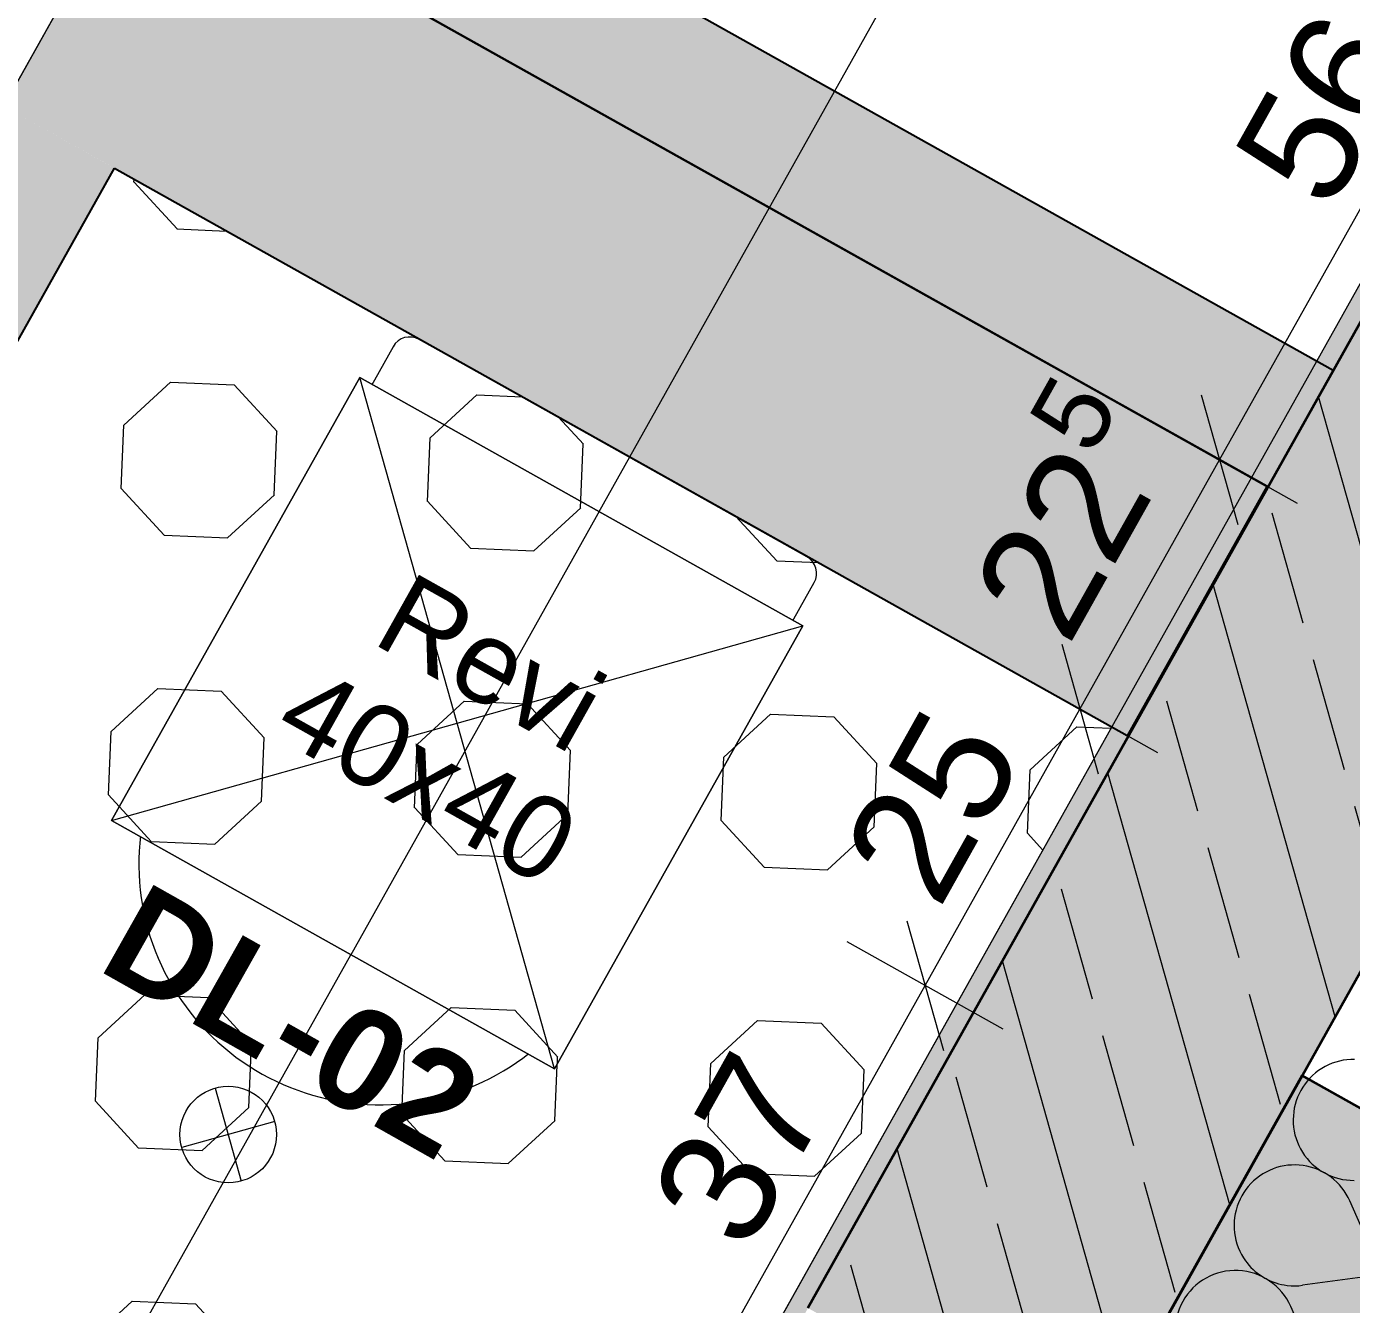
# Model space of a CAD drawing. Header units: metres. Extents: x -27.1 to 50.1, y 105.7 to 163.4.
# Drawn here: x -1.309 to -0.266, y 127.293 to 128.3 of the extents above; entities that cross this region are included whole.
import ezdxf

# ---------------------------------------------------------------- set-up
doc = ezdxf.new("R2010")
doc.units = ezdxf.units.M
doc.header["$MEASUREMENT"] = 0
for name, pattern in [('Strichlinie', [0.004, 0.003, -0.001]), ('Strichpunktlinie', [0.006703, 0.003528, -0.001764, 0, -0.001411]), ('Wipeout_Contour', [1, 0, -1])]:
    doc.linetypes.add(name, pattern=pattern)
for name, color, linetype in [('00  Raster', 7, 'Continuous'), ('10  Fassade_Deckschraffur', 7, 'Continuous'), ('10  Treppen + Rampen', 7, 'Continuous'), ('10  Wand Massiv', 7, 'Continuous'), ('10  Wand Massiv_Schnittschraffur', 7, 'Continuous'), ('20  Decke Abhangdecke', 7, 'Continuous'), ('20  Decke Abhangdecke_Deckschraffur', 7, 'Continuous'), ('20  Deckenspiegel + Einbauten', 7, 'Continuous'), ('20  Möbel Sanitär', 7, 'Continuous'), ('20  Wand Leichtbau', 7, 'Continuous'), ('20  Wand Leichtbau_Schnittschraffur', 7, 'Continuous'), ('40  Bemaßung 1_ 50 Deckenspiegel', 7, 'Continuous'), ('Neubau_10  Treppen + Rampen', 7, 'Continuous')]:
    doc.layers.add(name, color=color, linetype=linetype)
doc.styles.add('ERSTELLTER_STIL_1', font='arial.ttf')
doc.styles.add('ERSTELLTER_STIL_2', font='arial.ttf')
pattern_1 = [(42.60545, (0.02602, 0.02393), (-0.2311238, 0.2512973), [0.05, -0.2914214]), (42.60545, (-0.0557, 0.11278), (-0.2311238, 0.2512973), [0.05, -0.2914214]), (42.60545, (0.0361, 0.26514), (-0.2311238, 0.2512973), [0.05, -0.2914214]), (42.60545, (-0.0456, 0.354), (-0.2311238, 0.2512973), [0.05, -0.2914214]), (132.60545, (-0.02393, 0.02602), (0.2512973, 0.2311238), [0.05, -0.2914214]), (132.60545, (0.0649, 0.10774), (0.2512973, 0.2311238), [0.05, -0.2914214]), (132.60545, (-0.01385, 0.26723), (0.2512973, 0.2311238), [0.05, -0.2914214]), (132.60545, (0.075, 0.34895), (0.2512973, 0.2311238), [0.05, -0.2914214]), (357.60545, (-0.02393, 0.02602), (0.01008675, 0.24121055), [0.05, -0.19142136]), (357.60545, (-0.0189, 0.14663), (0.01008675, 0.24121055), [0.05, -0.19142136]), (87.60545, (-0.05778, 0.06282), (-0.24121055, 0.01008675), [0.05, -0.19142136]), (87.60545, (0.06282, 0.05778), (-0.24121055, 0.01008675), [0.05, -0.19142136])]

# ---------------------------------------------------------------- blocks, each defined once
blk = doc.blocks.new('*X10', base_point=(-0.1628, 98.0075))
at = {"layer": '10  Wand Massiv_Schnittschraffur', "color": 98, "linetype": 'Continuous', "lineweight": 13, "ltscale": 1000, "true_color": 0x000100}
for p, q in [((-0.2942, 127.2482), (-0.3135, 127.2918)), ((-0.3035, 127.2316), (-0.3507, 127.2253)), ((-0.3408, 127.1651), (-0.36, 127.2087)), ((-0.3501, 127.1485), (-0.3973, 127.1422))]:
    blk.add_line(p, q, dxfattribs=at)
for centre, start, end in [((-0.357, 127.2725), 23.8681, 150.738), ((-0.3105, 127.3556), 218.3179, 263.158), ((-0.357, 127.2725), 150.738, 277.6079), ((-0.2507, 127.2675), 203.8681, 335.0729), ((-0.4036, 127.1894), 23.8681, 150.738), ((-0.2972, 127.1844), 203.8681, 97.6079), ((-0.4036, 127.1894), 150.738, 277.6079), ((-0.4501, 127.1063), 31.8525, 89.6234), ((-0.3438, 127.1013), 323.5911, 97.6079)]:
    blk.add_arc(centre, 0.0476, start, end, dxfattribs=at)
blk = doc.blocks.new('*X11', base_point=(-0.1628, 98.0075))
at = {"layer": '10  Wand Massiv_Schnittschraffur', "color": 98, "linetype": 'Continuous', "lineweight": 13, "ltscale": 1000, "true_color": 0x000100}
for p, q in [((-0.2722, 127.4856), (-0.2751, 127.4849)), ((-0.2692, 127.486), (-0.2722, 127.4856)), ((-0.2662, 127.4862), (-0.2692, 127.486)), ((-0.2632, 127.4863), (-0.2662, 127.4862)), ((-0.2939, 127.4757), (-0.2962, 127.4737)), ((-0.2915, 127.4775), (-0.2939, 127.4757)), ((-0.289, 127.4792), (-0.2915, 127.4775)), ((-0.2864, 127.4807), (-0.289, 127.4792)), ((-0.2837, 127.482), (-0.2864, 127.4807)), ((-0.2809, 127.4832), (-0.2837, 127.482)), ((-0.278, 127.4841), (-0.2809, 127.4832)), ((-0.2751, 127.4849), (-0.278, 127.4841)), ((-0.3022, 127.467), (-0.3039, 127.4645)), ((-0.3003, 127.4694), (-0.3022, 127.467)), ((-0.2983, 127.4716), (-0.3003, 127.4694)), ((-0.2962, 127.4737), (-0.2983, 127.4716)), ((-0.3081, 127.4565), (-0.3091, 127.4537)), ((-0.3069, 127.4593), (-0.3081, 127.4565)), ((-0.3055, 127.4619), (-0.3069, 127.4593)), ((-0.3039, 127.4645), (-0.3055, 127.4619)), ((-0.3111, 127.4449), (-0.3114, 127.4419)), ((-0.3107, 127.4479), (-0.3111, 127.4449)), ((-0.31, 127.4508), (-0.3107, 127.4479)), ((-0.3091, 127.4537), (-0.31, 127.4508)), ((-0.3114, 127.4419), (-0.3116, 127.4389)), ((-0.3116, 127.4389), (-0.3115, 127.4359)), ((-0.3115, 127.4359), (-0.3112, 127.4329)), ((-0.3112, 127.4329), (-0.3107, 127.4299)), ((-0.3107, 127.4299), (-0.3101, 127.427)), ((-0.3101, 127.427), (-0.3093, 127.4241)), ((-0.3093, 127.4241), (-0.3082, 127.4212)), ((-0.3082, 127.4212), (-0.3071, 127.4185)), ((-0.3071, 127.4185), (-0.3057, 127.4158)), ((-0.3057, 127.4158), (-0.3042, 127.4132)), ((-0.3042, 127.4132), (-0.3025, 127.4107)), ((-0.3187, 127.4025), (-0.3217, 127.4019)), ((-0.3158, 127.4029), (-0.3187, 127.4025)), ((-0.3128, 127.4031), (-0.3158, 127.4029)), ((-0.3098, 127.4032), (-0.3128, 127.4031)), ((-0.3067, 127.403), (-0.3098, 127.4032)), ((-0.3037, 127.4027), (-0.3067, 127.403)), ((-0.3008, 127.4022), (-0.3037, 127.4027)), ((-0.3025, 127.4107), (-0.3006, 127.4083)), ((-0.2979, 127.4015), (-0.3008, 127.4022)), ((-0.3006, 127.4083), (-0.2986, 127.406)), ((-0.2986, 127.406), (-0.2965, 127.4039)), ((-0.2965, 127.4039), (-0.2942, 127.4019)), ((-0.3404, 127.3926), (-0.3427, 127.3906)), ((-0.338, 127.3944), (-0.3404, 127.3926)), ((-0.3355, 127.3961), (-0.338, 127.3944)), ((-0.3329, 127.3976), (-0.3355, 127.3961)), ((-0.3302, 127.3989), (-0.3329, 127.3976)), ((-0.3274, 127.4001), (-0.3302, 127.3989)), ((-0.3246, 127.4011), (-0.3274, 127.4001)), ((-0.3217, 127.4019), (-0.3246, 127.4011)), ((-0.295, 127.4006), (-0.2979, 127.4015)), ((-0.2922, 127.3995), (-0.295, 127.4006)), ((-0.2942, 127.4019), (-0.2919, 127.4001)), ((-0.2894, 127.3983), (-0.2922, 127.3995)), ((-0.2919, 127.4001), (-0.2894, 127.3984)), ((-0.2894, 127.3984), (-0.2868, 127.3969)), ((-0.2868, 127.3969), (-0.2894, 127.3983)), ((-0.2868, 127.3969), (-0.2841, 127.3955)), ((-0.2842, 127.3953), (-0.2868, 127.3969)), ((-0.2817, 127.3935), (-0.2842, 127.3953)), ((-0.2841, 127.3955), (-0.2813, 127.3943)), ((-0.2794, 127.3916), (-0.2817, 127.3935)), ((-0.2813, 127.3943), (-0.2785, 127.3933)), ((-0.2772, 127.3896), (-0.2794, 127.3916)), ((-0.2785, 127.3933), (-0.2756, 127.3925)), ((-0.2756, 127.3925), (-0.2726, 127.3918)), ((-0.2726, 127.3918), (-0.2696, 127.3914)), ((-0.3505, 127.3814), (-0.352, 127.3789)), ((-0.3488, 127.3839), (-0.3505, 127.3814)), ((-0.3469, 127.3863), (-0.3488, 127.3839)), ((-0.3449, 127.3885), (-0.3469, 127.3863)), ((-0.3427, 127.3906), (-0.3449, 127.3885)), ((-0.2751, 127.3874), (-0.2772, 127.3896)), ((-0.2732, 127.3851), (-0.2751, 127.3874)), ((-0.2714, 127.3827), (-0.2732, 127.3851)), ((-0.2697, 127.3802), (-0.2714, 127.3827)), ((-0.2696, 127.3914), (-0.2666, 127.3911)), ((-0.2666, 127.3911), (-0.2636, 127.391)), ((-0.3546, 127.3734), (-0.3557, 127.3706)), ((-0.3534, 127.3762), (-0.3546, 127.3734)), ((-0.352, 127.3789), (-0.3534, 127.3762)), ((-0.2682, 127.3776), (-0.2697, 127.3802)), ((-0.2669, 127.3748), (-0.2682, 127.3776)), ((-0.2477, 127.3313), (-0.2669, 127.3748)), ((-0.3577, 127.3618), (-0.358, 127.3588)), ((-0.3572, 127.3648), (-0.3577, 127.3618)), ((-0.3565, 127.3677), (-0.3572, 127.3648)), ((-0.3557, 127.3706), (-0.3565, 127.3677)), ((-0.358, 127.3588), (-0.3581, 127.3558)), ((-0.3581, 127.3558), (-0.358, 127.3528)), ((-0.358, 127.3528), (-0.3578, 127.3498)), ((-0.3578, 127.3498), (-0.3573, 127.3468)), ((-0.3573, 127.3468), (-0.3566, 127.3439)), ((-0.3566, 127.3439), (-0.3558, 127.341)), ((-0.3558, 127.341), (-0.3548, 127.3381)), ((-0.3548, 127.3381), (-0.3536, 127.3354)), ((-0.3536, 127.3354), (-0.3522, 127.3327)), ((-0.3522, 127.3327), (-0.3507, 127.3301)), ((-0.3507, 127.3301), (-0.349, 127.3276)), ((-0.349, 127.3276), (-0.3478, 127.326)), ((-0.3162, 127.3083), (-0.3132, 127.308)), ((-0.3072, 127.3081), (-0.3042, 127.3084)), ((-0.257, 127.3147), (-0.3042, 127.3084)), ((-0.3132, 127.308), (-0.3102, 127.308)), ((-0.3102, 127.308), (-0.3072, 127.3081))]:
    blk.add_line(p, q, dxfattribs=at)

msp = doc.modelspace()

# ---------------------------------------------------------------- wipeouts: each hides what was drawn before it
at = {"color": 254, "linetype": 'Wipeout_Contour', "lineweight": 0, "ltscale": 578.896248}
msp.add_wipeout([(1.5068, 161.8649), (-18.3925, 126.3498), (-18.2219, 126.2542), (1.6769, 161.7686)], dxfattribs=at).dxf.layer = '10  Fassade_Deckschraffur'

# ---------------------------------------------------------------- next in the draw order: wipeouts: each hides what was drawn before it
at = {"color": 254, "linetype": 'Wipeout_Contour', "lineweight": 0, "ltscale": 579.750368}
msp.add_wipeout([(1.2236, 162.0253), (-18.6764, 126.5088), (-18.6188, 126.4766), (1.2811, 161.9927)], dxfattribs=at).dxf.layer = '10  Fassade_Deckschraffur'

# ---------------------------------------------------------------- next in the draw order: wipeouts: each hides what was drawn before it
at = {"color": 254, "linetype": 'Wipeout_Contour', "lineweight": 0, "ltscale": 579.478915}
msp.add_wipeout([(-18.4602, 126.3877), (1.4393, 161.9032), (1.2811, 161.9927), (-18.6188, 126.4766)], dxfattribs=at).dxf.layer = '10  Fassade_Deckschraffur'

# ---------------------------------------------------------------- next in the draw order: wipeouts: each hides what was drawn before it
at = {"color": 254, "linetype": 'Wipeout_Contour', "lineweight": 0, "ltscale": 579.276268}
msp.add_wipeout([(1.4393, 161.9032), (-18.4602, 126.3877), (-18.4575, 126.3862), (1.4419, 161.9017)], dxfattribs=at).dxf.layer = '10  Fassade_Deckschraffur'

# ---------------------------------------------------------------- next in the draw order: wipeouts: each hides what was drawn before it
at = {"color": 254, "linetype": 'Wipeout_Contour', "lineweight": 0, "ltscale": 579.199344}
msp.add_wipeout([(1.4446, 161.9001), (-18.4548, 126.3847), (-18.4016, 126.3549), (1.4977, 161.8701)], dxfattribs=at).dxf.layer = '10  Fassade_Deckschraffur'

# ---------------------------------------------------------------- next in the draw order: wipeouts: each hides what was drawn before it
at = {"color": 254, "linetype": 'Wipeout_Contour', "lineweight": 0, "ltscale": 579.127053}
msp.add_wipeout([(-18.3972, 126.3524), (1.5021, 161.8676), (1.4977, 161.8701), (-18.4016, 126.3549)], dxfattribs=at).dxf.layer = '10  Fassade_Deckschraffur'

# ---------------------------------------------------------------- next in the draw order: wipeouts: each hides what was drawn before it
at = {"color": 254, "linetype": 'Wipeout_Contour', "lineweight": 0, "ltscale": 579.115674}
msp.add_wipeout([(1.5021, 161.8676), (-18.3972, 126.3524), (-18.3925, 126.3498), (1.5068, 161.8649)], dxfattribs=at).dxf.layer = '10  Fassade_Deckschraffur'

# ---------------------------------------------------------------- next in the draw order: hatches: boundary and pattern name
at = {"layer": '10  Wand Massiv_Schnittschraffur', "linetype": 'Continuous', "lineweight": 0, "true_color": 0xffffff}
for points in [[(0.8663, 130.1052), (-0.8362, 127.0666), (-0.8231, 127.0593), (0.8794, 130.0979)], [(-0.4755, 127.1683), (1.0975, 129.9757), (0.8794, 130.0979), (-0.6936, 127.2905)]]:
    msp.add_hatch(color=7, dxfattribs=at).paths.add_polyline_path(points)
at = {"layer": '10  Wand Massiv_Schnittschraffur', "linetype": 'Continuous', "lineweight": 13, "true_color": 0x000100}
h = msp.add_hatch(dxfattribs=at)
h.set_pattern_fill('Gips_0001', color=98, style=0, pattern_type=2)
h.set_pattern_definition([(87.605446, (0, 0), (-0.02497817, 0.001044517), [0, -0.025])])
h.paths.add_polyline_path([(0.8663, 130.1052), (-0.8362, 127.0666), (-0.8231, 127.0593), (0.8794, 130.0979)])
h = msp.add_hatch(dxfattribs=at)
h.set_pattern_fill('Beton__Stahlbeton_0001', color=98, style=0, pattern_type=2)
h.set_pattern_definition([(105.73796, (0, 0), (0.11550147, 0.03254858), []), (105.73796, (-0.05775, -0.01627), (0.11550147, 0.03254858), [0.09, -0.03])])
h.paths.add_polyline_path([(-0.4755, 127.1683), (1.0975, 129.9757), (0.8794, 130.0979), (-0.6936, 127.2905)])
at = {"layer": '20  Decke Abhangdecke_Deckschraffur', "linetype": 'Continuous', "lineweight": 18, "true_color": 0xffd5aa}
h = msp.add_hatch(dxfattribs=at)
h.set_pattern_fill('Kreise_2_0001', color=41, style=0, pattern_type=2)
h.set_pattern_definition(pattern_1)
h.paths.add_polyline_path([(-2.8271, 127.4004), (-2.0419, 126.9605), (-1.3268, 128.2368), (-1.2877, 128.3066), (-1.4273, 128.3848), (-2.0729, 128.7465)])
at = {"layer": '20  Wand Leichtbau_Schnittschraffur', "linetype": 'Continuous', "lineweight": 18}
for points in [[(-1.2037, 128.4258), (-0.3314, 127.937), (-0.28, 128.0286), (-1.1524, 128.5174)], [(-0.3323, 127.9375), (-1.2168, 128.4331), (-1.3268, 128.2368), (-0.4423, 127.7412)], [(-2.0419, 126.9605), (-1.9547, 126.9116), (-1.2396, 128.1879), (-1.3268, 128.2368)]]:
    msp.add_hatch(color=9, dxfattribs=at).paths.add_polyline_path(points)

# ---------------------------------------------------------------- next in the draw order: linework, layer by layer
at = {"layer": '10  Wand Massiv', "color": 7, "linetype": 'Continuous', "lineweight": 35, "ltscale": 1000}
for p, q in [((0.8794, 130.0979), (-0.6936, 127.2905)), ((-0.4755, 127.1683), (1.0975, 129.9757))]:
    msp.add_line(p, q, dxfattribs=at)
at = {"layer": '10  Wand Massiv', "color": 7, "linetype": 'Continuous', "lineweight": 13, "ltscale": 1000, "flags": 128}
msp.add_lwpolyline([(0.8663, 130.1052), (-0.8362, 127.0666)], dxfattribs=at)
at = {"layer": '20  Decke Abhangdecke', "color": 7, "linetype": 'Continuous', "lineweight": 13, "ltscale": 1000, "flags": 128}
msp.add_lwpolyline([(-2.8271, 127.4004), (-2.0729, 128.7465), (-1.4273, 128.3848), (-1.2877, 128.3066), (-1.3268, 128.2368), (-2.0419, 126.9605)], close=True, dxfattribs=at)
at = {"layer": '20  Deckenspiegel + Einbauten', "color": 7, "linetype": 'Continuous', "lineweight": 18, "ltscale": 1000}
for p, q in [((-1.1603, 127.4637), (-1.1398, 127.3905)), ((-1.1135, 127.4373), (-1.1867, 127.4169))]:
    msp.add_line(p, q, dxfattribs=at)
msp.add_circle((-1.1501, 127.4271), 0.038, dxfattribs=at)
at = {"layer": '20  Möbel Sanitär', "color": 9, "linetype": 'Continuous', "lineweight": 18, "ltscale": 1000}
for p, q in [((-0.6945, 127.8821), (-0.9998, 128.0532)), ((-1.0203, 128.0474), (-1.1962, 127.7334)), ((-1.0594, 127.9776), (-0.9866, 127.9368)), ((-0.9866, 127.9368), (-0.9797, 127.9313)), ((-0.8647, 127.5476), (-0.6888, 127.8617)), ((-0.8006, 127.8326), (-0.809, 127.8356)), ((-0.7279, 127.7919), (-0.8006, 127.8326))]:
    msp.add_line(p, q, dxfattribs=at)
for centre, radius, start, end in [((-1.0072, 128.0401), 0.015, 60.738, 150.738), ((-0.7569, 128.1287), 0.2977, 221.5556, 259.9203), ((-0.7018, 127.869), 0.015, 330.738, 60.738), ((-1.0305, 127.6405), 0.19, 150.738, 330.738)]:
    msp.add_arc(centre, radius, start, end, dxfattribs=at)
at = {"layer": '20  Wand Leichtbau', "color": 7, "linetype": 'Continuous', "lineweight": 25, "ltscale": 1000, "flags": 128}
for points in [[(-0.28, 128.0286), (-1.1524, 128.5174)], [(-0.3323, 127.9375), (-1.1296, 128.3842)], [(-1.1296, 128.3842), (-0.3314, 127.937)], [(-1.9547, 126.9116), (-1.2396, 128.1879)], [(-1.2396, 128.1879), (-0.4423, 127.7412)]]:
    msp.add_lwpolyline(points, dxfattribs=at)
at = {"layer": '20  Wand Leichtbau', "color": 7, "linetype": 'Continuous', "lineweight": 13, "ltscale": 1000, "flags": 128}
for points in [[(-1.3268, 128.2368), (-1.2168, 128.4331)], [(-0.28, 128.0286), (-0.3314, 127.937)], [(-0.4423, 127.7412), (-0.3323, 127.9375)]]:
    msp.add_lwpolyline(points, dxfattribs=at)
at = {"layer": '40  Bemaßung 1_ 50 Deckenspiegel', "color": 7, "linetype": 'Continuous', "lineweight": 13, "ltscale": 1000}
for p, q in [((-0.3695, 127.9583), (-0.0957, 128.4469)), ((-0.3839, 128.0094), (-0.3551, 127.9073)), ((-0.3081, 127.9239), (-0.4308, 127.9927)), ((-0.4794, 127.762), (-0.3695, 127.9583)), ((-0.4938, 127.8131), (-0.4651, 127.711)), ((-0.4181, 127.7277), (-0.5408, 127.7964)), ((-0.6013, 127.5445), (-0.4794, 127.762)), ((-0.6157, 127.5955), (-0.587, 127.4934)), ((-0.54, 127.5101), (-0.6627, 127.5788))]:
    msp.add_line(p, q, dxfattribs=at)

# ---------------------------------------------------------------- next in the draw order: block references
at = {"layer": '10  Treppen + Rampen', "color": 7, "linetype": 'Continuous', "lineweight": 13, "ltscale": 1000}
for name in ['*X11', '*X10']:
    msp.add_blockref(name, (-0.1628, 98.0075), dxfattribs=at)

# ---------------------------------------------------------------- next in the draw order: texts
at = {"layer": '20  Deckenspiegel + Einbauten', "color": 7, "linetype": 'Continuous', "lineweight": 18, "insert": (-1.0802, 127.5511), "char_height": 0.08, "attachment_point": 2, "rotation": 330.574, "style": 'ERSTELLTER_STIL_2'}
msp.add_mtext('\\A1;{\\pqc;\\fArial|b1|i0|c0|p38;DL-0\\fArial|b1|i0|c0|p38;2}', dxfattribs=at)
at = {"layer": '40  Bemaßung 1_ 50 Deckenspiegel', "color": 7, "linetype": 'Continuous', "lineweight": 13, "char_height": 0.09, "width": 0.136595, "attachment_point": 7, "rotation": 60.738, "style": 'ERSTELLTER_STIL_1'}
for s, insert in [('\\A1;{\\pql;\\fArial|b0|i0|c0|p38;56}', (-0.2817, 128.1518)), ('\\A1;{\\pql;\\fArial|b0|i0|c0|p38;25}', (-0.5895, 127.6025))]:
    msp.add_mtext(s, dxfattribs=dict(at, insert=insert))
at = {"layer": '40  Bemaßung 1_ 50 Deckenspiegel', "color": 7, "linetype": 'Continuous', "lineweight": 13, "insert": (-0.4659, 127.7975), "char_height": 0.09, "attachment_point": 7, "rotation": 60.738, "style": 'ERSTELLTER_STIL_1'}
msp.add_mtext('\\A1;{\\pql;\\fArial|b0|i0|c0|p38;22\\fArial|b0|i0|c0|p38;\\A1{\\H.66x;\\S5^  ;}}', dxfattribs=at)

# ---------------------------------------------------------------- next in the draw order: wipeouts: each hides what was drawn before it
at = {"color": 254, "linetype": 'Wipeout_Contour', "lineweight": 0, "ltscale": 511.021462}
msp.add_wipeout([(-1.2421, 127.6743), (-0.8932, 127.4788), (-0.6977, 127.8277), (-1.0466, 128.0232)], dxfattribs=at).dxf.layer = '20  Deckenspiegel + Einbauten'

# ---------------------------------------------------------------- next in the draw order: hatches: boundary and pattern name
at = {"layer": '20  Decke Abhangdecke_Deckschraffur', "linetype": 'Continuous', "lineweight": 18, "true_color": 0xffd5aa}
h = msp.add_hatch(dxfattribs=at)
h.set_pattern_fill('Kreise_2_0001', color=41, style=0, pattern_type=2)
h.set_pattern_definition(pattern_1)
h.paths.add_polyline_path([(-2.5755, 125.8037), (-1.7903, 125.3637), (-0.4544, 127.748), (-1.2396, 128.1879)])
at = {"layer": 'Neubau_10  Treppen + Rampen', "linetype": 'Continuous', "lineweight": 0, "true_color": 0x8f8f8f}
msp.add_hatch(color=252, dxfattribs=at).paths.add_polyline_path([(-3.5879, 121.6135), (0.2748, 119.4492), (3.5582, 125.3093), (-0.3044, 127.4736)])

# ---------------------------------------------------------------- next in the draw order: linework, layer by layer
at = {"layer": '00  Raster', "color": 7, "linetype": 'Strichpunktlinie', "lineweight": 13, "ltscale": 1000}
for p, q in [((-11.9168, 108.1804), (14.1513, 154.7055)), ((3.2894, 124.8296), (-16.3199, 135.8167))]:
    msp.add_line(p, q, dxfattribs=at)
at = {"layer": '20  Decke Abhangdecke', "color": 7, "linetype": 'Continuous', "lineweight": 13, "ltscale": 1000, "flags": 128}
msp.add_lwpolyline([(-2.5755, 125.8037), (-1.2396, 128.1879), (-0.4544, 127.748), (-1.7903, 125.3637)], close=True, dxfattribs=at)
at = {"layer": '20  Deckenspiegel + Einbauten', "color": 7, "linetype": 'Continuous', "lineweight": 13, "ltscale": 1000}
for p, q in [((-1.2421, 127.6743), (-1.0466, 128.0232)), ((-1.0466, 128.0232), (-0.6977, 127.8277)), ((-0.6977, 127.8277), (-0.8932, 127.4788)), ((-0.8932, 127.4788), (-1.2421, 127.6743))]:
    msp.add_line(p, q, dxfattribs=at)
at = {"layer": '20  Deckenspiegel + Einbauten', "color": 7, "linetype": 'Strichlinie', "lineweight": 13, "ltscale": 1000}
for p, q in [((-0.8932, 127.4788), (-1.0466, 128.0232)), ((-1.2421, 127.6743), (-0.6977, 127.8277))]:
    msp.add_line(p, q, dxfattribs=at)
at = {"layer": '20  Deckenspiegel + Einbauten', "color": 7, "linetype": 'Continuous', "lineweight": 18, "ltscale": 1000, "flags": 128}
msp.add_lwpolyline([(-1.2421, 127.6743), (-0.8932, 127.4788), (-0.6977, 127.8277), (-1.0466, 128.0232)], close=True, dxfattribs=at)
at = {"layer": '40  Bemaßung 1_ 50 Deckenspiegel', "color": 7, "linetype": 'Continuous', "lineweight": 13, "ltscale": 1000}
msp.add_line((-0.7825, 127.2212), (-0.6013, 127.5445), dxfattribs=at)
at = {"layer": 'Neubau_10  Treppen + Rampen', "color": 8, "linetype": 'Continuous', "lineweight": 35, "ltscale": 1000, "flags": 128}
msp.add_lwpolyline([(3.5582, 125.3093), (-0.3044, 127.4736), (-3.5879, 121.6135), (0.2748, 119.4492)], dxfattribs=at)

# ---------------------------------------------------------------- next in the draw order: texts
at = {"layer": '20  Deckenspiegel + Einbauten', "color": 7, "linetype": 'Continuous', "lineweight": 13, "insert": (-0.9272, 127.8271), "char_height": 0.065, "attachment_point": 2, "rotation": 330.738, "line_spacing_factor": 0.940294, "style": 'ERSTELLTER_STIL_1'}
msp.add_mtext('\\A1;{\\pqc;\\fArial|b0|i0|c0|p38;Revi\\P\\pqc;\\fArial|b0|i0|c0|p38;40x40}', dxfattribs=at)
at = {"layer": '40  Bemaßung 1_ 50 Deckenspiegel', "color": 7, "linetype": 'Continuous', "lineweight": 13, "insert": (-0.741, 127.332), "char_height": 0.09, "width": 0.136595, "attachment_point": 7, "rotation": 60.738, "style": 'ERSTELLTER_STIL_1'}
msp.add_mtext('\\A1;{\\pql;\\fArial|b0|i0|c0|p38;37}', dxfattribs=at)

doc.saveas('drawing.dxf')
